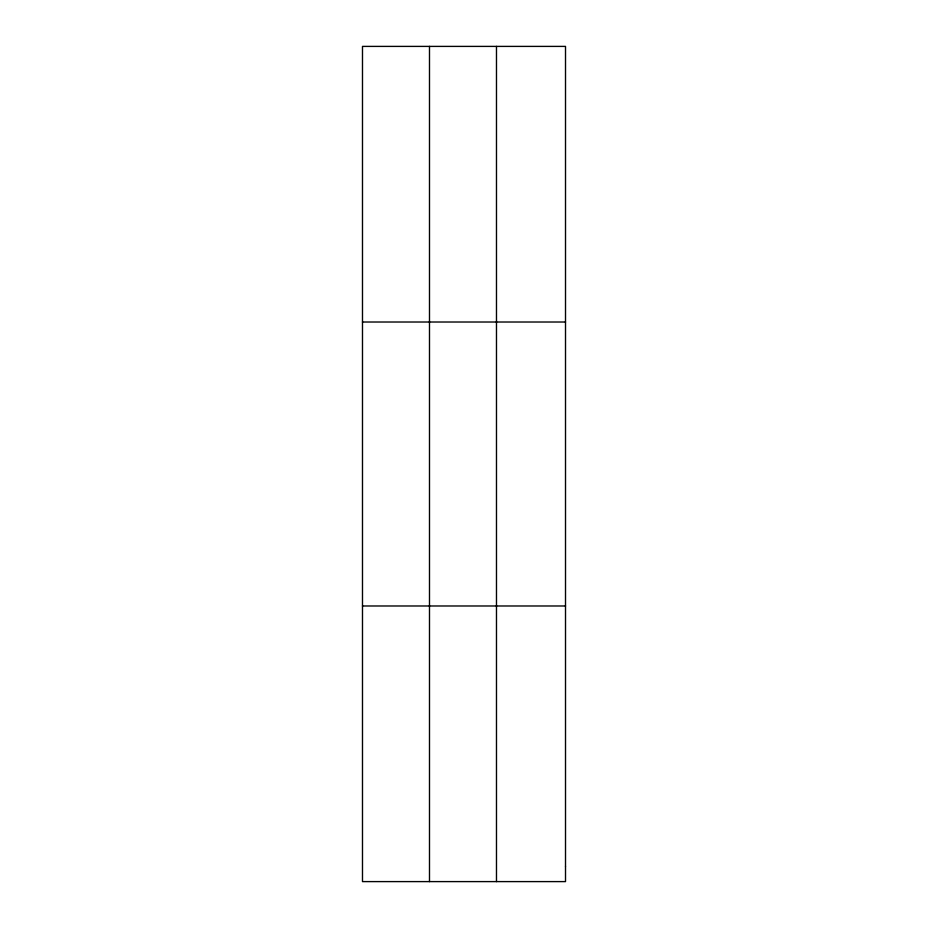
<?xml version="1.0" encoding="UTF-8"?>
<svg xmlns="http://www.w3.org/2000/svg" width="928" height="928" viewBox="0 0 928 928"><rect width="100%" height="100%" fill="white"/><g stroke="black" fill="none" stroke-linecap="round" stroke-linejoin="round"><path stroke-width="1.39" d="M429.49 46.4L429.49 881.6M496.48 46.4L496.48 881.6M362.488 322.016L565.512 322.016M362.488 605.984L565.512 605.984M565.512 866.288L565.512 881.6L362.488 881.6L362.488 46.4L565.512 46.4L565.512 866.288"/></g></svg>
